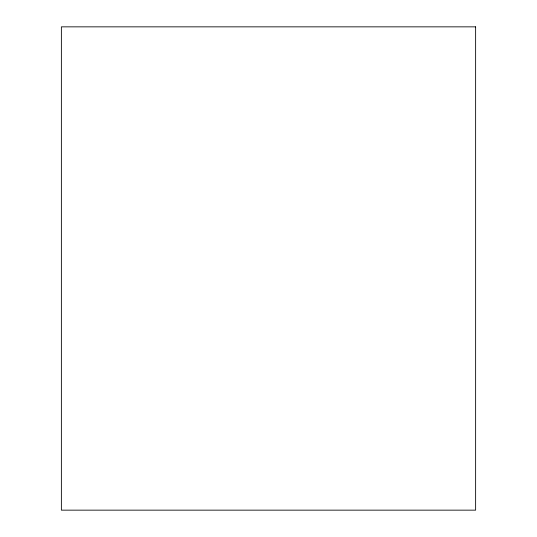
<?xml version="1.0" encoding="UTF-8"?>
<svg xmlns="http://www.w3.org/2000/svg" width="537" height="537" viewBox="0 0 537 537"><rect width="100%" height="100%" fill="white"/><g stroke="black" fill="none" stroke-linecap="round" stroke-linejoin="round"><path stroke-width="0.81" d="M475.628 26.85L61.372 26.85L61.372 510.15L475.628 510.15L475.628 26.85"/></g></svg>
